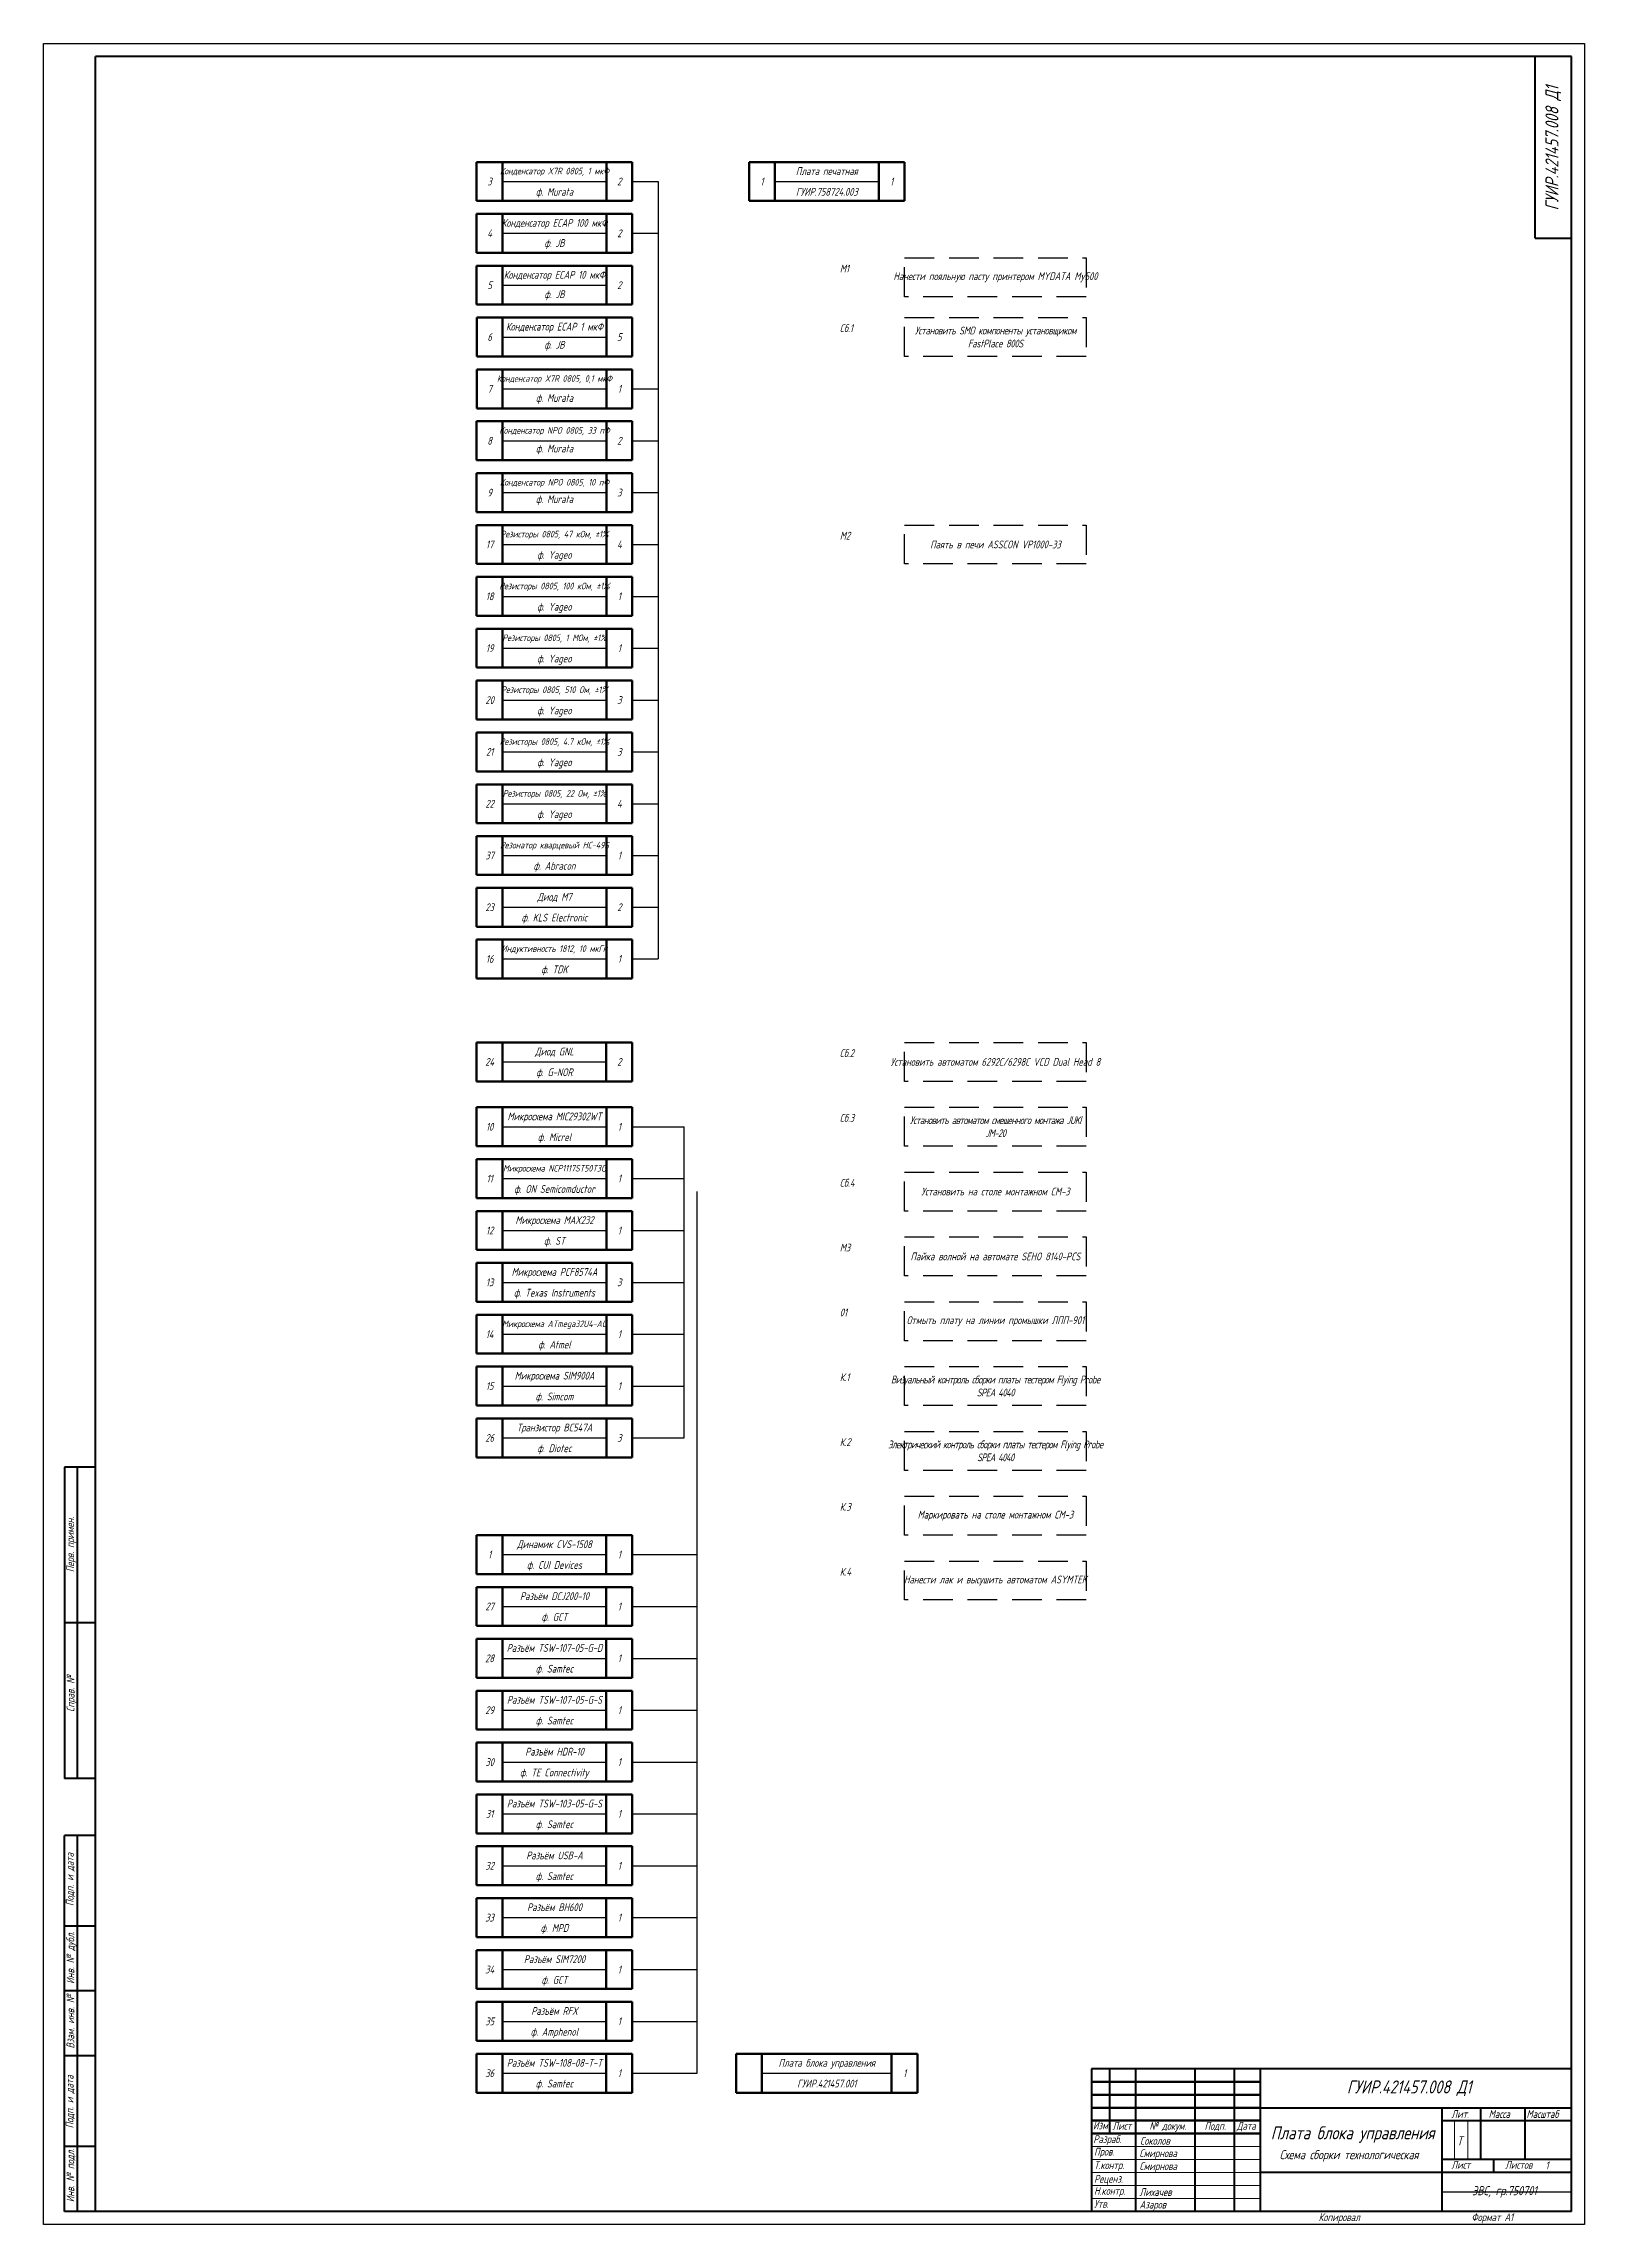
# Paper-space layout 'Лист2' of a CAD drawing. Header units: millimetres. Extents: x -1 to 593, y -1 to 840.
import ezdxf
from ezdxf.enums import TextEntityAlignment as Align

# ---------------------------------------------------------------- set-up
doc = ezdxf.new("R2010")
doc.units = ezdxf.units.MM
doc.header["$LTSCALE"] = 0.5
doc.linetypes.add('DASHED', pattern=[19.05, 12.7, -6.35])
doc.layers.get('0').update_dxf_attribs({"lineweight": 60})
doc.layers.get('Defpoints').update_dxf_attribs({"color": 5})
for name, color, linetype, lineweight in [('1', 2, 'Continuous', 25), ('2', 5, 'Continuous', 53), ('Основная', 7, 'Continuous', 40), ('текст', 7, 'Continuous', 30), ('тонкая', 7, 'Continuous', 20)]:
    doc.layers.add(name, color=color, linetype=linetype, lineweight=lineweight)
for name, color, linetype in [('HIDDEN', 8, 'DASHED'), ('KONTUR', 7, 'Continuous'), ('TEXT', 4, 'Continuous')]:
    doc.layers.add(name, color=color, linetype=linetype)
doc.styles.add('GOST type A0', font='', dxfattribs={"oblique": 15, "height": 3.5})
doc.styles.add('GOST-A', font='', dxfattribs={"width": 0.9, "oblique": 15, "height": 2})
doc.styles.get('GOST type A0').set_extended_font_data('GOST type A')
doc.styles.get('GOST-A').set_extended_font_data('GOST type A')

psp = doc.layouts.new('Лист2')

# ---------------------------------------------------------------- linework, layer by layer
for p, q in [((468.21, 54.21), (403.21, 54.21)), ((468.21, 49.21), (403.21, 49.21)), ((468.21, 44.21), (403.21, 44.21)), ((538.21, 4.21), (538.21, 4.21))]:
    psp.add_line(p, q)
at = {"lineweight": 50}
for p, q in [((468.21, 39.21), (403.21, 39.21)), ((468.21, 34.21), (403.21, 34.21))]:
    psp.add_line(p, q, dxfattribs=at)
at = {"layer": '1', "color": 7}
for p, q in [((176.15, 787.05), (216.15, 787.05)), ((226.15, 787.05), (236.15, 787.05)), ((236.15, 787.05), (236.15, 547.05)), ((281.15, 787.05), (321.15, 787.05)), ((176.15, 767.05), (216.15, 767.05)), ((226.15, 767.05), (236.15, 767.05)), ((176.15, 747.05), (216.15, 747.05)), ((176.16, 727.05), (216.16, 727.05)), ((176.16, 707.05), (216.16, 707.05)), ((226.15, 707.05), (236.15, 707.05)), ((176.15, 687.05), (216.15, 687.05)), ((226.15, 687.05), (236.15, 687.05)), ((176.15, 667.05), (216.15, 667.05)), ((226.15, 667.05), (236.15, 667.05)), ((176.15, 647.05), (216.15, 647.05)), ((226.15, 647.05), (236.15, 647.05)), ((176.15, 627.05), (216.15, 627.05)), ((226.15, 627.05), (236.15, 627.05)), ((176.15, 607.05), (216.15, 607.05)), ((226.15, 607.05), (236.15, 607.05)), ((176.15, 587.05), (216.15, 587.05)), ((226.15, 587.05), (236.15, 587.05)), ((176.15, 567.05), (216.15, 567.05)), ((226.15, 567.05), (236.15, 567.05)), ((176.15, 547.05), (216.15, 547.05)), ((226.15, 547.05), (236.15, 547.05)), ((236.15, 547.05), (236.15, 527.1)), ((176.15, 527.1), (216.15, 527.1)), ((226.15, 527.1), (236.15, 527.1)), ((236.15, 527.1), (236.15, 507.15)), ((176.15, 507.15), (216.15, 507.15)), ((226.15, 507.15), (236.15, 507.15)), ((236.15, 507.15), (236.15, 487.2)), ((176.15, 487.2), (216.15, 487.2)), ((226.15, 487.2), (236.15, 487.2)), ((176.14, 447.5), (216.14, 447.5)), ((176.15, 422.5), (216.15, 422.5)), ((226.15, 422.5), (246.15, 422.5)), ((246.15, 302.5), (246.15, 422.5)), ((176.15, 402.5), (216.15, 402.5)), ((226.15, 402.5), (246.15, 402.5)), ((251.14, 157.5), (251.14, 397.5)), ((176.15, 382.5), (216.15, 382.5)), ((226.15, 382.5), (246.15, 382.5)), ((176.15, 362.5), (216.15, 362.5)), ((226.15, 362.5), (246.15, 362.5)), ((176.15, 342.5), (216.15, 342.5)), ((226.15, 342.5), (246.15, 342.5)), ((176.15, 322.5), (216.15, 322.5)), ((226.15, 322.5), (246.15, 322.5)), ((176.15, 302.5), (216.15, 302.5)), ((226.15, 302.5), (246.15, 302.5)), ((176.14, 257.5), (216.14, 257.5)), ((226.14, 257.5), (251.14, 257.5)), ((176.14, 237.5), (216.14, 237.5)), ((226.14, 237.5), (251.14, 237.5)), ((176.14, 217.5), (216.14, 217.5)), ((226.14, 217.5), (251.14, 217.5)), ((176.14, 197.5), (216.14, 197.5)), ((226.14, 197.5), (251.14, 197.5)), ((176.14, 177.5), (216.14, 177.5)), ((226.14, 177.5), (251.14, 177.5)), ((251.14, 157.5), (251.14, 177.5)), ((176.14, 157.5), (216.14, 157.5)), ((226.14, 157.5), (251.14, 157.5)), ((226.14, 157.5), (251.14, 157.5)), ((251.14, 137.5), (251.14, 157.5)), ((176.14, 137.5), (216.14, 137.5)), ((226.14, 137.5), (251.14, 137.5)), ((226.14, 137.5), (251.14, 137.5)), ((251.14, 117.5), (251.14, 137.5)), ((176.14, 117.5), (216.14, 117.5)), ((226.14, 117.5), (251.14, 117.5)), ((226.14, 117.5), (251.14, 117.5)), ((251.14, 97.5), (251.14, 117.5)), ((176.14, 97.5), (216.14, 97.5)), ((226.14, 97.5), (251.14, 97.5)), ((226.14, 97.5), (251.14, 97.5)), ((251.14, 77.5), (251.14, 97.5)), ((176.14, 77.5), (216.14, 77.5)), ((226.14, 77.5), (251.14, 77.5)), ((226.14, 77.5), (251.14, 77.5)), ((251.14, 57.5), (251.14, 77.5)), ((176.14, 57.5), (216.14, 57.5)), ((226.14, 57.5), (251.14, 57.5)), ((226.14, 57.5), (251.14, 57.5)), ((276.14, 57.5), (326.14, 57.5))]:
    psp.add_line(p, q, dxfattribs=at)
at = {"layer": '2', "color": 7}
for p, q in [((166.15, 794.55), (226.15, 794.55)), ((166.15, 779.55), (166.15, 794.55)), ((176.15, 779.55), (176.15, 794.55)), ((216.15, 794.55), (216.15, 779.55)), ((226.15, 794.55), (226.15, 779.55)), ((271.15, 794.55), (331.15, 794.55)), ((271.15, 779.55), (271.15, 794.55)), ((281.15, 779.55), (281.15, 794.55)), ((321.15, 794.55), (321.15, 779.55)), ((331.15, 794.55), (331.15, 779.55)), ((226.15, 779.55), (166.15, 779.55)), ((166.15, 774.55), (226.15, 774.55)), ((166.15, 759.55), (166.15, 774.55)), ((176.15, 759.55), (176.15, 774.55)), ((216.15, 774.55), (216.15, 759.55)), ((226.15, 774.55), (226.15, 759.55)), ((331.15, 779.55), (271.15, 779.55)), ((226.15, 759.55), (166.15, 759.55)), ((166.15, 754.55), (226.15, 754.55)), ((166.15, 739.55), (166.15, 754.55)), ((176.15, 739.55), (176.15, 754.55)), ((216.15, 754.55), (216.15, 739.55)), ((226.15, 754.55), (226.15, 739.55)), ((226.15, 739.55), (166.15, 739.55)), ((166.16, 734.55), (226.16, 734.55)), ((166.16, 719.55), (166.16, 734.55)), ((176.16, 719.55), (176.16, 734.55)), ((216.16, 734.55), (216.16, 719.55)), ((226.16, 734.55), (226.16, 719.55)), ((226.16, 719.55), (166.16, 719.55)), ((166.16, 714.55), (226.16, 714.55)), ((166.16, 699.55), (166.16, 714.55)), ((176.16, 699.55), (176.16, 714.55)), ((216.16, 714.55), (216.16, 699.55)), ((226.16, 714.55), (226.16, 699.55)), ((226.16, 699.55), (166.16, 699.55)), ((166.15, 694.55), (226.15, 694.55)), ((166.15, 679.55), (166.15, 694.55)), ((176.15, 679.55), (176.15, 694.55)), ((216.15, 694.55), (216.15, 679.55)), ((226.15, 694.55), (226.15, 679.55)), ((226.15, 679.55), (166.15, 679.55)), ((166.15, 674.55), (226.15, 674.55)), ((166.15, 659.55), (166.15, 674.55)), ((176.15, 659.55), (176.15, 674.55)), ((216.15, 674.55), (216.15, 659.55)), ((226.15, 674.55), (226.15, 659.55)), ((226.15, 659.55), (166.15, 659.55)), ((166.15, 654.55), (226.15, 654.55)), ((166.15, 639.55), (166.15, 654.55)), ((176.15, 639.55), (176.15, 654.55)), ((216.15, 654.55), (216.15, 639.55)), ((226.15, 654.55), (226.15, 639.55)), ((226.15, 639.55), (166.15, 639.55)), ((166.15, 634.55), (226.15, 634.55)), ((166.15, 619.55), (166.15, 634.55)), ((176.15, 619.55), (176.15, 634.55)), ((216.15, 634.55), (216.15, 619.55)), ((226.15, 634.55), (226.15, 619.55)), ((226.15, 619.55), (166.15, 619.55)), ((166.15, 614.55), (226.15, 614.55)), ((166.15, 599.55), (166.15, 614.55)), ((176.15, 599.55), (176.15, 614.55)), ((216.15, 614.55), (216.15, 599.55)), ((226.15, 614.55), (226.15, 599.55)), ((226.15, 599.55), (166.15, 599.55)), ((166.15, 594.55), (226.15, 594.55)), ((166.15, 579.55), (166.15, 594.55)), ((176.15, 579.55), (176.15, 594.55)), ((216.15, 594.55), (216.15, 579.55)), ((226.15, 594.55), (226.15, 579.55)), ((226.15, 579.55), (166.15, 579.55)), ((166.15, 574.55), (226.15, 574.55)), ((166.15, 559.55), (166.15, 574.55)), ((176.15, 559.55), (176.15, 574.55)), ((216.15, 574.55), (216.15, 559.55)), ((226.15, 574.55), (226.15, 559.55)), ((226.15, 559.55), (166.15, 559.55)), ((166.15, 554.55), (226.15, 554.55)), ((166.15, 539.55), (166.15, 554.55)), ((176.15, 539.55), (176.15, 554.55)), ((216.15, 554.55), (216.15, 539.55)), ((226.15, 554.55), (226.15, 539.55)), ((226.15, 539.55), (166.15, 539.55)), ((166.15, 534.6), (226.15, 534.6)), ((166.15, 519.6), (166.15, 534.6)), ((176.15, 519.6), (176.15, 534.6)), ((216.15, 534.6), (216.15, 519.6)), ((226.15, 534.6), (226.15, 519.6)), ((226.15, 519.6), (166.15, 519.6)), ((166.15, 514.65), (226.15, 514.65)), ((166.15, 499.65), (166.15, 514.65)), ((176.15, 499.65), (176.15, 514.65)), ((216.15, 514.65), (216.15, 499.65)), ((226.15, 514.65), (226.15, 499.65)), ((226.15, 499.65), (166.15, 499.65)), ((166.15, 494.7), (226.15, 494.7)), ((166.15, 479.7), (166.15, 494.7)), ((176.15, 479.7), (176.15, 494.7)), ((216.15, 494.7), (216.15, 479.7)), ((226.15, 494.7), (226.15, 479.7)), ((226.15, 479.7), (166.15, 479.7)), ((166.14, 455), (226.14, 455)), ((166.14, 440), (166.14, 455)), ((176.14, 440), (176.14, 455)), ((216.14, 455), (216.14, 440)), ((226.14, 455), (226.14, 440)), ((226.14, 440), (166.14, 440)), ((166.15, 430), (226.15, 430)), ((166.15, 415), (166.15, 430)), ((176.15, 415), (176.15, 430)), ((216.15, 430), (216.15, 415)), ((226.15, 430), (226.15, 415)), ((226.15, 415), (166.15, 415)), ((166.15, 410), (226.15, 410)), ((166.15, 395), (166.15, 410)), ((176.15, 395), (176.15, 410)), ((216.15, 410), (216.15, 395)), ((226.15, 410), (226.15, 395)), ((226.15, 395), (166.15, 395)), ((166.15, 390), (226.15, 390)), ((166.15, 375), (166.15, 390)), ((176.15, 375), (176.15, 390)), ((216.15, 390), (216.15, 375)), ((226.15, 390), (226.15, 375)), ((226.15, 375), (166.15, 375)), ((166.15, 370), (226.15, 370)), ((166.15, 355), (166.15, 370)), ((176.15, 355), (176.15, 370)), ((216.15, 370), (216.15, 355)), ((226.15, 370), (226.15, 355)), ((226.15, 355), (166.15, 355)), ((166.15, 350), (226.15, 350)), ((166.15, 335), (166.15, 350)), ((176.15, 335), (176.15, 350)), ((216.15, 350), (216.15, 335)), ((226.15, 350), (226.15, 335)), ((226.15, 335), (166.15, 335)), ((166.15, 330), (226.15, 330)), ((166.15, 315), (166.15, 330)), ((176.15, 315), (176.15, 330)), ((216.15, 330), (216.15, 315)), ((226.15, 330), (226.15, 315)), ((226.15, 315), (166.15, 315)), ((166.15, 310), (226.15, 310)), ((166.15, 295), (166.15, 310)), ((176.15, 295), (176.15, 310)), ((216.15, 310), (216.15, 295)), ((226.15, 310), (226.15, 295)), ((226.15, 295), (166.15, 295)), ((166.14, 265), (226.14, 265)), ((166.14, 250), (166.14, 265)), ((176.14, 250), (176.14, 265)), ((216.14, 265), (216.14, 250)), ((226.14, 265), (226.14, 250)), ((226.14, 250), (166.14, 250)), ((166.14, 245), (226.14, 245)), ((166.14, 230), (166.14, 245)), ((176.14, 230), (176.14, 245)), ((216.14, 245), (216.14, 230)), ((226.14, 245), (226.14, 230)), ((226.14, 230), (166.14, 230)), ((166.14, 225), (226.14, 225)), ((166.14, 210), (166.14, 225)), ((176.14, 210), (176.14, 225)), ((216.14, 225), (216.14, 210)), ((226.14, 225), (226.14, 210)), ((226.14, 210), (166.14, 210)), ((166.14, 205), (226.14, 205)), ((166.14, 190), (166.14, 205)), ((176.14, 190), (176.14, 205)), ((216.14, 205), (216.14, 190)), ((226.14, 205), (226.14, 190)), ((226.14, 190), (166.14, 190)), ((166.14, 185), (226.14, 185)), ((166.14, 170), (166.14, 185)), ((176.14, 170), (176.14, 185)), ((216.14, 185), (216.14, 170)), ((226.14, 185), (226.14, 170)), ((226.14, 170), (166.14, 170)), ((166.14, 165), (226.14, 165)), ((166.14, 150), (166.14, 165)), ((176.14, 150), (176.14, 165)), ((216.14, 165), (216.14, 150)), ((226.14, 165), (226.14, 150)), ((226.14, 150), (166.14, 150)), ((166.14, 145), (226.14, 145)), ((166.14, 130), (166.14, 145)), ((176.14, 130), (176.14, 145)), ((216.14, 145), (216.14, 130)), ((226.14, 145), (226.14, 130)), ((226.14, 130), (166.14, 130)), ((166.14, 125), (226.14, 125)), ((166.14, 110), (166.14, 125)), ((176.14, 110), (176.14, 125)), ((216.14, 125), (216.14, 110)), ((226.14, 125), (226.14, 110)), ((226.14, 110), (166.14, 110)), ((166.14, 105), (226.14, 105)), ((166.14, 90), (166.14, 105)), ((176.14, 90), (176.14, 105)), ((216.14, 105), (216.14, 90)), ((226.14, 105), (226.14, 90)), ((226.14, 90), (166.14, 90)), ((166.14, 85), (226.14, 85)), ((166.14, 70), (166.14, 85)), ((176.14, 70), (176.14, 85)), ((216.14, 85), (216.14, 70)), ((226.14, 85), (226.14, 70)), ((226.14, 70), (166.14, 70)), ((166.14, 65), (226.14, 65)), ((166.14, 50), (166.14, 65)), ((176.14, 50), (176.14, 65)), ((216.14, 65), (216.14, 50)), ((226.14, 65), (226.14, 50)), ((266.14, 65), (336.14, 65)), ((266.14, 50), (266.14, 65)), ((276.14, 50), (276.14, 65)), ((326.14, 65), (326.14, 50)), ((336.14, 65), (336.14, 50)), ((226.14, 50), (166.14, 50)), ((336.14, 50), (266.14, 50))]:
    psp.add_line(p, q, dxfattribs=at)
at = {"layer": 'Defpoints', "color": 7}
psp.add_line((236.15, 707.05), (236.15, 687.05), dxfattribs=at)
at = {"layer": 'Defpoints'}
for p, q in [((538.21, 4.21), (538.21, 19.21)), ((538.21, 11.71), (588.21, 11.71)), ((538.21, 11.71), (588.21, 11.71))]:
    psp.add_line(p, q, dxfattribs=at)
at = {"layer": 'HIDDEN', "color": 7, "ltscale": 1.8}
for p, q in [((331.16, 757.55), (401.16, 757.55)), ((331.16, 742.55), (331.16, 757.55)), ((401.16, 757.55), (401.16, 742.55)), ((401.16, 742.55), (331.16, 742.55)), ((331.16, 734.55), (401.16, 734.55)), ((331.16, 719.55), (331.16, 734.55)), ((401.16, 734.55), (401.16, 719.55)), ((401.16, 719.55), (331.16, 719.55)), ((331.16, 654.55), (401.16, 654.55)), ((331.16, 639.55), (331.16, 654.55)), ((401.16, 654.55), (401.16, 639.55)), ((401.16, 639.55), (331.16, 639.55)), ((331.15, 455), (401.15, 455)), ((331.15, 440), (331.15, 455)), ((401.15, 455), (401.15, 440)), ((401.15, 440), (331.15, 440)), ((331.15, 430), (401.15, 430)), ((331.15, 415), (331.15, 430)), ((401.15, 430), (401.15, 415)), ((401.15, 415), (331.15, 415)), ((331.15, 405), (401.15, 405)), ((331.15, 390), (331.15, 405)), ((401.15, 405), (401.15, 390)), ((401.15, 390), (331.15, 390)), ((331.15, 380), (401.15, 380)), ((331.15, 365), (331.15, 380)), ((401.15, 380), (401.15, 365)), ((401.15, 365), (331.15, 365)), ((331.15, 355), (401.15, 355)), ((331.15, 340), (331.15, 355)), ((401.15, 355), (401.15, 340)), ((401.15, 340), (331.15, 340)), ((331.15, 330), (401.15, 330)), ((331.15, 315), (331.15, 330)), ((401.15, 330), (401.15, 315)), ((401.15, 315), (331.15, 315)), ((331.15, 305), (401.15, 305)), ((331.15, 290), (331.15, 305)), ((401.15, 305), (401.15, 290)), ((401.15, 290), (331.15, 290)), ((331.15, 280), (401.15, 280)), ((331.15, 265), (331.15, 280)), ((401.15, 280), (401.15, 265)), ((401.15, 265), (331.15, 265)), ((331.15, 255), (401.15, 255)), ((331.15, 240), (331.15, 255)), ((401.15, 255), (401.15, 240)), ((401.15, 240), (331.15, 240))]:
    psp.add_line(p, q, dxfattribs=at)
at = {"layer": 'KONTUR'}
for p, q in [((-0.79, -0.79), (-0.79, 840.21)), ((-0.79, 840.21), (593.21, 840.21)), ((593.21, 840.21), (593.21, -0.79)), ((593.21, -0.79), (-0.79, -0.79))]:
    psp.add_line(p, q, dxfattribs=at)
at = {"layer": 'Основная'}
for p, q in [((19.21, 44.21), (19.21, 835.21)), ((588.21, 835.21), (19.21, 835.21)), ((574.21, 765.21), (574.21, 835.21)), ((588.21, 4.21), (588.21, 835.21)), ((574.21, 765.21), (588.21, 765.21)), ((7.21, 291.21), (7.21, 171.21)), ((19.21, 291.21), (7.21, 291.21)), ((12.21, 171.21), (12.21, 291.21)), ((19.21, 231.21), (7.21, 231.21)), ((19.21, 171.21), (7.21, 171.21)), ((7.21, 4.21), (7.21, 149.21)), ((19.21, 149.21), (7.21, 149.21)), ((12.21, 4.21), (12.21, 149.21)), ((19.21, 114.21), (7.21, 114.21)), ((19.21, 89.21), (7.21, 89.21)), ((19.21, 64.21), (7.21, 64.21)), ((403.21, 59.21), (403.21, 4.21)), ((588.21, 59.21), (403.21, 59.21)), ((410.21, 34.21), (410.21, 59.21)), ((420.21, 59.21), (420.21, 4.21)), ((443.21, 4.21), (443.21, 59.21)), ((458.21, 59.21), (458.21, 4.21)), ((468.21, 59.21), (468.21, 4.21)), ((19.21, 4.21), (19.21, 44.21)), ((468.21, 44.21), (588.21, 44.21)), ((538.21, 44.21), (538.21, 4.21)), ((553.21, 44.21), (553.21, 24.21)), ((570.21, 44.21), (570.21, 24.21)), ((538.21, 39.21), (588.21, 39.21)), ((19.21, 29.21), (7.21, 29.21)), ((588.21, 19.21), (468.21, 19.21)), ((588.21, 24.21), (538.21, 24.21)), ((558.21, 24.21), (558.21, 19.21)), ((588.21, 4.21), (7.21, 4.21))]:
    psp.add_line(p, q, dxfattribs=at)
at = {"layer": 'тонкая'}
for p, q in [((543.19, 39), (543.19, 24.21)), ((548.27, 39), (548.27, 24.21)), ((403.21, 29.21), (468.21, 29.21)), ((468.21, 24.21), (403.21, 24.21)), ((468.21, 19.21), (403.21, 19.21))]:
    psp.add_line(p, q, dxfattribs=at)
for points in [[(403.21, 14.21), (468.21, 14.21)], [(403.21, 9.21), (468.21, 9.21)]]:
    psp.add_lwpolyline(points, dxfattribs=at)

# ---------------------------------------------------------------- texts
at = {"color": 7, "insert": (578.21, 23.47), "char_height": 3, "attachment_point": 1, "style": 'GOST type A0'}
psp.add_mtext_dynamic_manual_height_columns('1', width=3.9729, gutter_width=17.5, heights=[0], dxfattribs=at)
at = {"layer": 'TEXT', "color": 7, "style": 'GOST-A', "oblique": 15, "width": 0.9}
for s, height, p in [('Конденсатор X7R 0805, 1 мкФ', 2.55, (196.15, 791.05)), ('Плата печатная', 3, (301.15, 791.05)), ('3', 3, (171.15, 787.05)), ('ф. Murata', 3, (196.15, 783.05)), ('2', 3, (221.15, 787.05)), ('1', 3, (276.15, 787.05)), ('ГУИР.758724.003', 3, (301.15, 783.05)), ('1', 3, (326.15, 787.05)), ('4', 3, (171.15, 767.05)), ('Конденсатор ECAP 100 мкФ', 3, (196.15, 771.05)), ('2', 3, (221.15, 767.05)), ('ф. JB', 3, (196.15, 763.3)), ('5', 3, (171.15, 747.05)), ('Конденсатор ECAP 10 мкФ', 3, (196.15, 751.05)), ('2', 3, (221.15, 747.05)), ('ф. JB', 3, (196.15, 743.55)), ('Конденсатор ECAP 1 мкФ', 3, (196.16, 731.05)), ('6', 3, (171.16, 727.05)), ('ф. JB', 3, (196.15, 724.05)), ('5', 3, (221.16, 727.05)), ('7', 3, (171.16, 707.05)), ('Конденсатор X7R 0805, 0,1 мкФ', 2.55, (196.16, 711.05)), ('1', 3, (221.16, 707.05)), ('ф. Murata', 3, (196.15, 703.55)), ('Конденсатор NPO 0805, 33 пФ', 2.55, (196.15, 691.05)), ('8', 3, (171.15, 687.05)), ('ф. Murata', 3, (196.15, 684.05)), ('2', 3, (221.15, 687.05)), ('9', 3, (171.15, 667.05)), ('Конденсатор NPO 0805, 10 пФ', 2.55, (196.15, 671.05)), ('ф. Murata', 3, (196.15, 664.55)), ('3', 3, (221.15, 667.05)), ('17', 3, (171.15, 647.05)), ('Резисторы 0805, 47 кОм, ±1%%%', 2.55, (196.15, 651.05)), ('4', 3, (221.15, 647.05)), ('ф. Yageo', 3, (196.15, 643.05)), ('Резисторы 0805, 100 кОм, ±1%%%', 2.55, (196.15, 631.05)), ('18', 3, (171.15, 627.05)), ('ф. Yageo', 3, (196.15, 623.05)), ('1', 3, (221.15, 627.05)), ('19', 3, (171.15, 607.05)), ('Резисторы 0805, 1 МОм, ±1%%%', 2.55, (196.15, 611.05)), ('1', 3, (221.15, 607.05)), ('ф. Yageo', 3, (196.15, 603.05)), ('Резисторы 0805, 510 Ом, ±1%%%', 2.55, (196.15, 591.05)), ('20', 3, (171.15, 587.05)), ('ф. Yageo', 3, (196.15, 583.05)), ('3', 3, (221.15, 587.05)), ('Резисторы 0805, 4.7 кОм, ±1%%%', 2.55, (196.15, 571.05)), ('21', 3, (171.15, 567.05)), ('ф. Yageo', 3, (196.15, 563.05)), ('3', 3, (221.15, 567.05)), ('22', 3, (171.15, 547.05)), ('Резисторы 0805, 22 Ом, ±1%%%', 2.55, (196.15, 551.05)), ('4', 3, (221.15, 547.05)), ('ф. Yageo', 3, (196.15, 543.05)), ('Резонатор кварцевый HC-49S', 2.55, (196.15, 531.1)), ('37', 3, (171.15, 527.1)), ('ф. Abracon', 3, (196.15, 523.1)), ('1', 3, (221.15, 527.1)), ('23', 3, (171.15, 507.15)), ('ф. KLS Electronic', 3, (196.15, 503.15)), ('Диод М7', 3, (196.15, 511.15)), ('2', 3, (221.15, 507.15)), ('16', 3, (171.15, 487.2)), ('Индуктивность 1812, 10 мкГн', 2.55, (196.15, 491.2)), ('1', 3, (221.15, 487.2)), ('ф. TDK', 3, (196.15, 483.2)), ('24', 3, (171.14, 447.5)), ('Диод GNL', 3, (196.14, 451.5)), ('2', 3, (221.14, 447.5)), ('ф. G-NOR', 3, (196.14, 443.5)), ('10', 3, (171.15, 422.5)), ('Микросхема MIC29302WT', 3, (196.15, 426.5)), ('1', 3, (221.15, 422.5)), ('ф. Micrel', 3, (196.15, 418.5)), ('11', 3, (171.15, 402.5)), ('Микросхема NCP1117ST50T3G', 2.55, (196.15, 406.5)), ('1', 3, (221.15, 402.5)), ('ф. ON Semicomductor', 3, (196.15, 398.5)), ('Микросхема MAX232', 3, (196.15, 386.5)), ('12', 3, (171.15, 382.5)), ('ф. ST', 3, (196.15, 378.5)), ('1', 3, (221.15, 382.5)), ('13', 3, (171.15, 362.5)), ('Микросхема PCF8574A', 3, (196.15, 366.5)), ('3', 3, (221.15, 362.5)), ('ф. Texas Instruments', 3, (196.15, 358.5)), ('Микросхема ATmega32U4-AU', 2.55, (196.15, 346.5)), ('14', 3, (171.15, 342.5)), ('ф. Atmel', 3, (196.15, 338.5)), ('1', 3, (221.15, 342.5)), ('Микросхема SIM900A', 3, (196.15, 326.5)), ('15', 3, (171.15, 322.5)), ('ф. Simcom', 3, (196.15, 318.5)), ('1', 3, (221.15, 322.5)), ('26', 3, (171.15, 302.5)), ('Транзистор BC547A', 3, (196.15, 306.5)), ('3', 3, (221.15, 302.5)), ('ф. Diotec', 3, (196.15, 298.5)), ('Динамик CVS-1508', 3, (196.14, 261.5)), ('1', 3, (171.14, 257.5)), ('ф. CUI Devices', 3, (196.14, 253.5)), ('1', 3, (221.14, 257.5)), ('27', 3, (171.14, 237.5)), ('Разъём DCJ200-10', 3, (196.14, 241.5)), ('1', 3, (221.14, 237.5)), ('ф. GCT', 3, (196.14, 233.5)), ('28', 3, (171.14, 217.5)), ('Разъём TSW-107-05-G-D', 3, (196.14, 221.5)), ('1', 3, (221.14, 217.5)), ('ф. Samtec', 3, (196.14, 213.5)), ('Разъём TSW-107-05-G-S', 3, (196.14, 201.5)), ('29', 3, (171.14, 197.5)), ('ф. Samtec', 3, (196.14, 193.5)), ('1', 3, (221.14, 197.5)), ('30', 3, (171.14, 177.5)), ('Разъём HDR-10', 3, (196.14, 181.5)), ('1', 3, (221.14, 177.5)), ('ф. TE Connectivity', 3, (196.14, 173.5)), ('Разъём TSW-103-05-G-S', 3, (196.14, 161.5)), ('31', 3, (171.14, 157.5)), ('ф. Samtec', 3, (196.14, 153.5)), ('1', 3, (221.14, 157.5)), ('Разъём USB-A', 3, (196.14, 141.5)), ('32', 3, (171.14, 137.5)), ('ф. Samtec', 3, (196.14, 133.5)), ('1', 3, (221.14, 137.5)), ('33', 3, (171.14, 117.5)), ('Разъём BH600', 3, (196.14, 121.5)), ('1', 3, (221.14, 117.5)), ('ф. MPD', 3, (196.14, 113.5)), ('Разъём SIM7200', 3, (196.14, 101.5)), ('34', 3, (171.14, 97.5)), ('ф. GCT', 3, (196.14, 93.5)), ('1', 3, (221.14, 97.5)), ('35', 3, (171.14, 77.5)), ('Разъём RFX', 3, (196.14, 81.5)), ('1', 3, (221.14, 77.5)), ('ф. Amphenol', 3, (196.14, 73.5)), ('36', 3, (171.14, 57.5)), ('Разъём TSW-108-08-T-T', 3, (196.14, 61.5)), ('1', 3, (221.14, 57.5)), ('Плата блока управления', 3, (301.14, 61.5)), ('1', 3, (331.14, 57.5)), ('ф. Samtec', 3, (196.14, 53.5)), ('ГУИР.421457.001', 3, (301.14, 53.5))]:
    psp.add_text(s, height=height, dxfattribs=at).set_placement(p, align=Align.MIDDLE_CENTER)
for s, p in [('М1', (306.16, 751.05)), ('Сб.1', (306.16, 728.05)), ('М2', (306.16, 648.05)), ('Сб.2', (306.15, 448.5)), ('Сб.3', (306.15, 423.5)), ('Сб.4', (306.15, 398.5)), ('М3', (306.15, 373.5)), ('01', (306.15, 348.5)), ('К.1', (306.15, 323.5)), ('К.2', (306.15, 298.5)), ('К.3', (306.15, 273.5)), ('К.4', (306.15, 248.5))]:
    psp.add_text(s, height=3, dxfattribs=at).set_placement(p, align=Align.BOTTOM_LEFT)
at = {"layer": 'TEXT', "color": 7, "char_height": 3, "attachment_point": 5, "style": 'GOST-A'}
for s, width, heights, insert in [('Нанести пояльную пасту принтером MYDATA My500', 68.5727, [10.3], (366.16, 750.05)), ('{\\T0.95;Установить SMD компоненты установщиком FastPlace 800S}', 64.6291, [8.88], (366.16, 727.05)), ('Паять в печи ASSCON VP1000-33', 67.4561, [0], (366.16, 647.05)), ('Установить автоматом 6292С/6298С VCD Dual Head 8', 73.2002, [11.39], (366.15, 447.5)), ('{\\T0.9;Установить автоматом смешенного монтажа JUKI JM-20}', 61.8111, [9.73], (366.15, 422.5)), ('Установить на столе монтажном СМ-3', 70.0009, [0], (366.15, 397.5)), ('Пайка волной на автомате SEHO 8140-PCS', 69.7992, [0], (366.15, 372.5)), ('Отмыть плату на линии промышки ЛПП-901 ', 61.2526, [10.38], (366.15, 347.5)), ('\\A1;{\\T0.9;Визуальный контроль сборки платы \\A0;тестером Flying Probe SPEA 4040}', 79.0537, [10.95], (366.15, 322.5)), ('\\A1;{\\W0.8;\\T0.9;Электрический контроль сборки платы \\A0;тестером Flying Probe SPEA 4040}', 72.0724, [9.82], (366.15, 297.5)), ('Маркировать на столе монтажном СМ-3', 61.2526, [0], (366.15, 272.5)), ('Нанести лак и высушить автоматом ASYMTEK', 65.6263, [0], (366.15, 247.5))]:
    psp.add_mtext_dynamic_manual_height_columns(s, width=width, gutter_width=17.5, heights=heights, dxfattribs=dict(at, insert=insert))
at = {"layer": 'текст', "style": 'GOST type A0', "oblique": 15}
for s, p in [('Перв. примен.', (10.96, 250.72)), ('Справ. №', (11.11, 196.83)), ('Подп. и дата', (10.78, 121.98)), ('Инв. № дубл.', (11.02, 91.95)), ('Взам. инв. №', (11.02, 67.02)), ('Подп. и дата', (10.73, 36.24)), ('Инв. № подл.', (11.02, 7.77))]:
    psp.add_text(s, height=3, rotation=90, dxfattribs=at).set_placement(p)
for s, p in [('Лит.', (541.92, 40.27)), ('Масса', (556.3, 40.27)), ('Масштаб', (570.89, 40.27)), ('Изм', (403.75, 35.82)), ('Лист', (411.23, 35.67)), ('№ докум. ', (425.51, 35.67)), ('Подп.', (446.76, 35.67)), ('Дата', (459.21, 35.67)), ('Разраб.', (403.87, 30.57)), ('Пров.', (404.17, 25.74)), ('Т.контр.', (404.17, 20.54)), ('Лист', (541.92, 20.66)), ('Листов', (562.65, 20.66)), ('Утв.', (404.17, 5.6)), ('Н.контр.', (404.17, 10.62)), ('Копировал', (490.74, 0.46)), ('Формат А1', (549.67, 0.46))]:
    psp.add_text(s, height=3, dxfattribs=at).set_placement(p)
at = {"layer": 'текст', "color": 7, "style": 'GOST type A0', "oblique": 15}
psp.add_text('Реценз.', height=3, dxfattribs=at).set_placement((404.21, 15.25))
at = {"layer": 'тонкая', "color": 7, "style": 'GOST type A0', "oblique": 15}
psp.add_text('Т', height=3.5, dxfattribs=at).set_placement((544.11, 29.68))
at = {"layer": 'тонкая', "color": 7, "insert": (578.2, 775.88), "char_height": 5, "attachment_point": 1, "rotation": 90, "style": 'GOST type A0'}
psp.add_mtext_dynamic_manual_height_columns('ГУИР.421457.008 Д1', width=57.8132, gutter_width=47.88, heights=[3.09], dxfattribs=at)
at = {"layer": 'тонкая', "color": 7, "attachment_point": 1, "style": 'GOST type A0'}
for s, width, gutter_width, heights, insert, char_height in [('ГУИР.421457.008 Д1', 57.8132, 47.88, [3.09], (501.66, 54.72), 5), ('\\pxi1.07256;Плата блока управления', 74.2047, 12.5, [2.36], (466.94, 37.01), 5), ('Смирнова', 7.5622, 12.5, [0], (421.67, 28.15), 3), ('Соколов', 7.5622, 12.5, [0], (421.95, 32.94), 3), ('Схема сборки технологическая', 63.2793, 12.5, [0], (475.71, 27.84), 3.5), ('Смирнова', 7.5622, 12.5, [0], (421.7, 23.18), 3), ('Лихачев', 7.5622, 12.5, [0], (421.7, 13.18), 3), ('ЭВС, гр.750701', 28.5892, 12.5, [2.56], (549.92, 13.96), 3.5), ('Азаров', 7.5622, 12.5, [0], (421.7, 8.33), 3)]:
    psp.add_mtext_dynamic_manual_height_columns(s, width=width, gutter_width=gutter_width, heights=heights, dxfattribs=dict(at, insert=insert, char_height=char_height))

doc.saveas('drawing.dxf')
